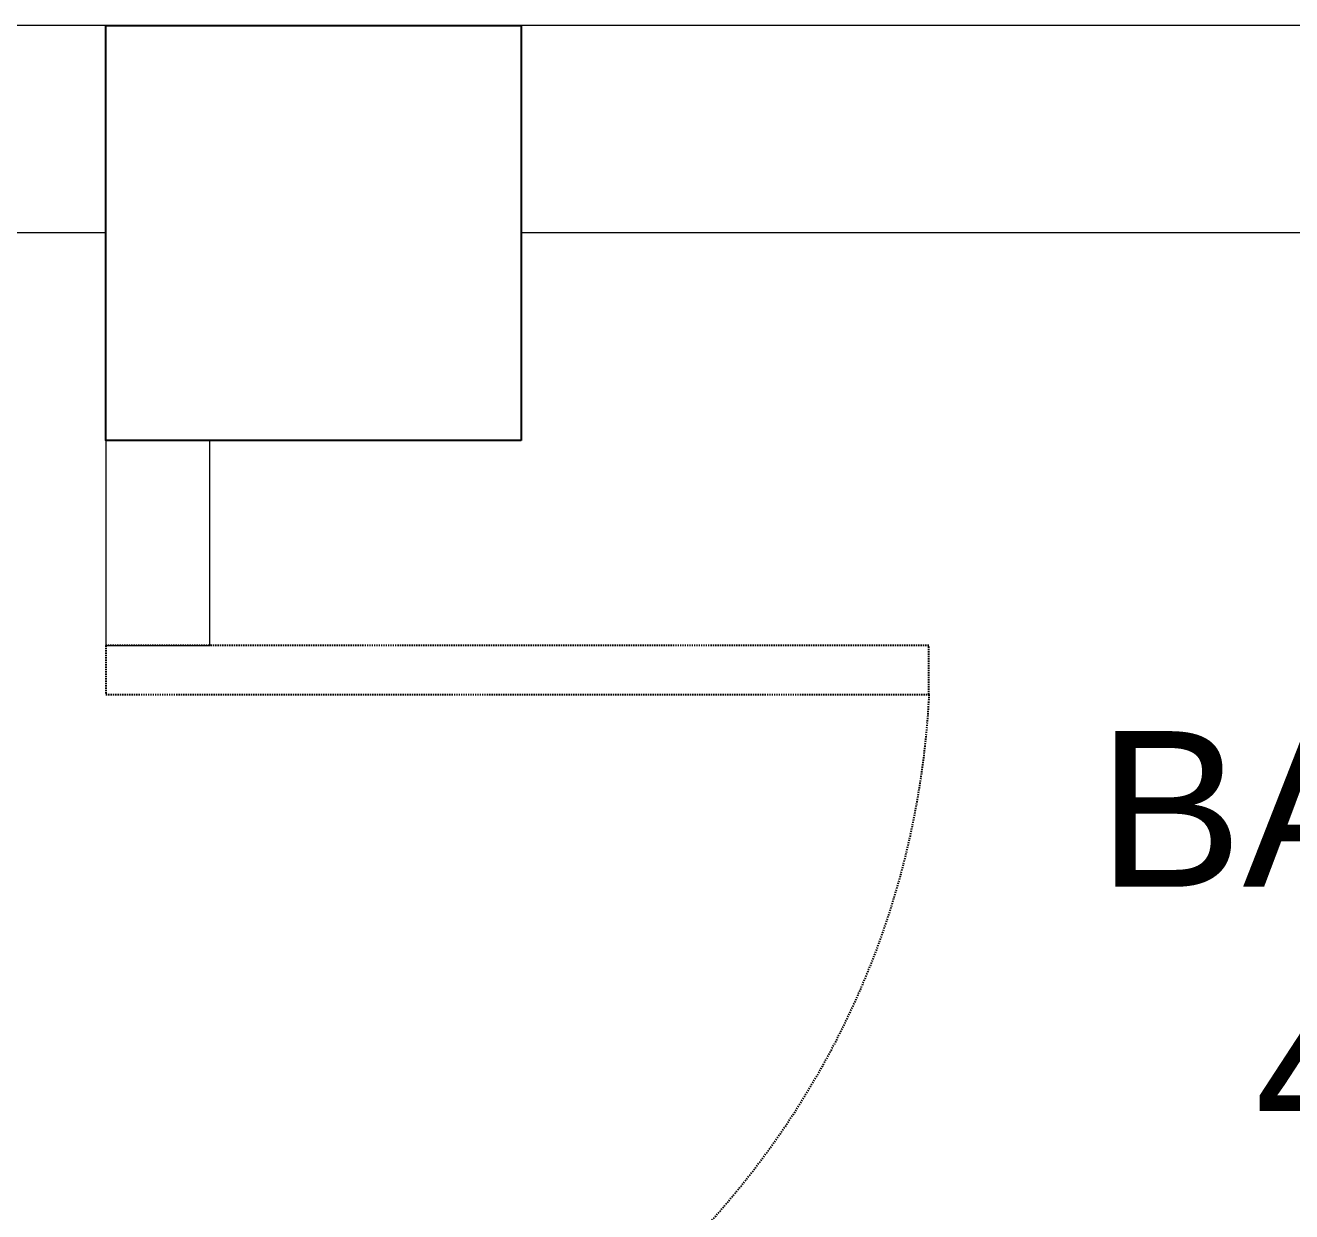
# Model space of a CAD drawing. Header units: millimetres. Extents: x 699029 to 727993, y 4486031 to 4516039.
# Drawn here: x 725816.8 to 725938.8, y 4492566.1 to 4492680.4 of the extents above; entities that cross this region are included whole.
import ezdxf

# ---------------------------------------------------------------- set-up
doc = ezdxf.new("R2010")
doc.units = ezdxf.units.MM
doc.linetypes.add('HIDDEN2', pattern=[0.1875, 0.125, -0.0625])
doc.layers.add('A-BA', color=1, linetype='Continuous')
doc.layers.add('DBM_w_sld', color=111, linetype='Continuous', lineweight=20)
doc.styles.get("Standard").update_dxf_attribs({"font": 'arial.ttf'})

# ---------------------------------------------------------------- blocks, each defined once
blk = doc.blocks.new('eeere')
at = {"color": 8, "linetype": 'HIDDEN2'}
blk.add_lwpolyline([(11494.09, 494), (11414.82, 494), (11414.82, 498.7), (11494.09, 498.7)], close=True, dxfattribs=at)
blk.add_arc((11412.37, 494.63), 81.83, 2.8543, 88.2863, dxfattribs=at)

msp = doc.modelspace()

# ---------------------------------------------------------------- linework, layer by layer
at = {"layer": 'A-BA', "ltscale": 10}
msp.add_lwpolyline([(725864.6, 4492640.38), (725824.6, 4492640.38), (725824.6, 4492680.38), (725864.6, 4492680.38)], close=True, dxfattribs=at)
at = {"layer": 'DBM_w_sld'}
for points in [[(726081.45, 4491630.38), (726121.45, 4491630.38), (726121.45, 4492680.38), (725402.86, 4492680.38)], [(725824.6, 4492660.38), (725402.86, 4492660.38)], [(726081.45, 4492660.38), (725864.6, 4492660.38)], [(725824.6, 4492640.38), (725824.6, 4492620.61), (725834.6, 4492620.61), (725834.6, 4492640.38)]]:
    msp.add_lwpolyline(points, dxfattribs=at)

# ---------------------------------------------------------------- block references
at = {"color": 5, "lineweight": 53, "xscale": -1, "rotation": 180}
msp.add_blockref('eeere', (714409.78, 4493114.61), dxfattribs=at)

# ---------------------------------------------------------------- texts
at = {"color": 5, "lineweight": 53, "insert": (725993.47, 4492612.37), "char_height": 15, "attachment_point": 3}
msp.add_mtext_dynamic_manual_height_columns('{\\C7;BANYO \\P4.9M2}', width=2900.1629, gutter_width=75, heights=[-40.58], dxfattribs=at)

doc.saveas('drawing.dxf')
